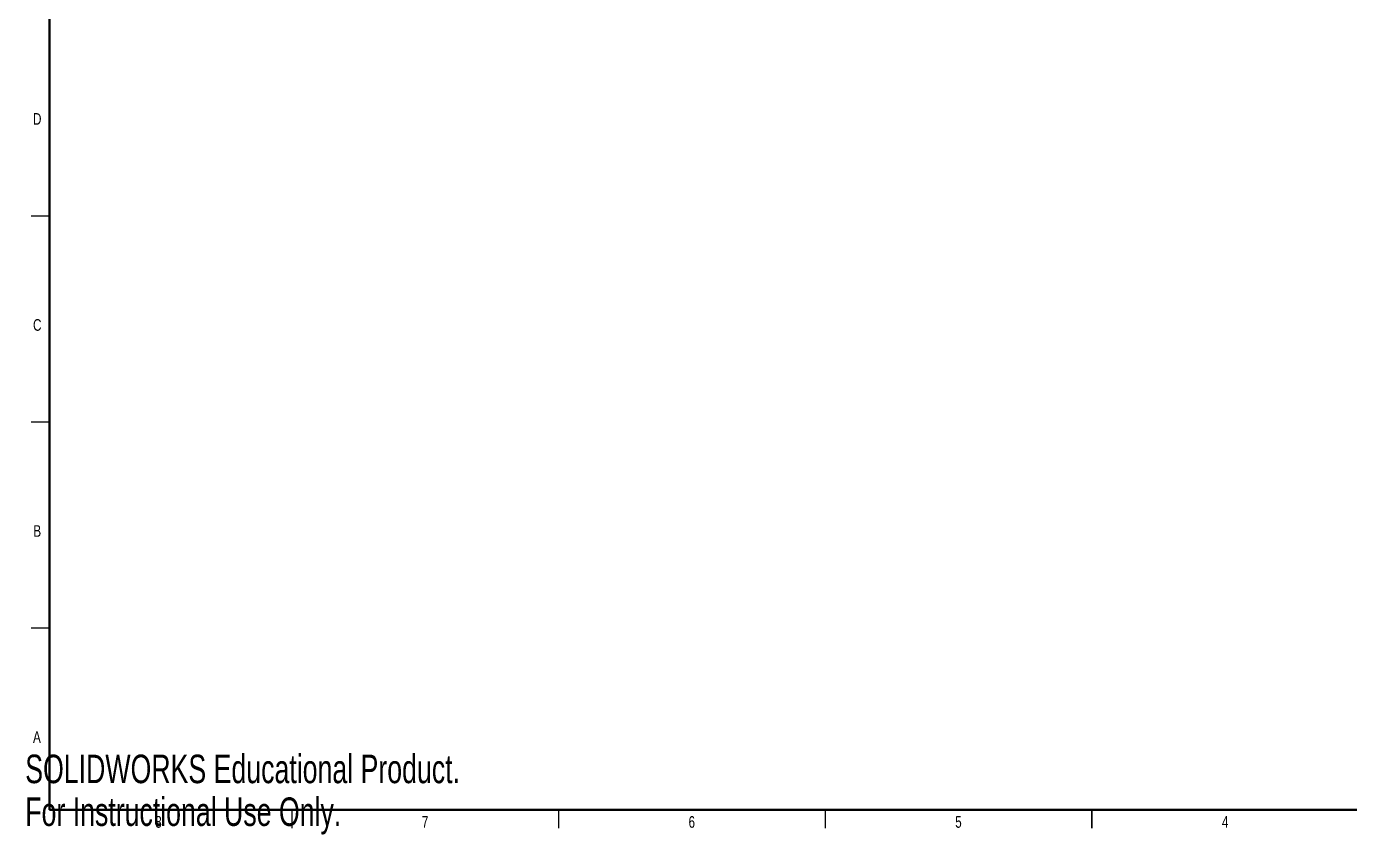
# Model space of a CAD drawing. Header units: millimetres. Extents: x 1 to 2218, y 0 to 860.
# Drawn here: x 1 to 694, y 0 to 423 of the extents above; entities that cross this region are included whole.
import ezdxf

# ---------------------------------------------------------------- set-up
doc = ezdxf.new("R2010")
doc.units = ezdxf.units.MM
doc.styles.add('SLDTEXTSTYLE0', font='TXT', dxfattribs={"width": 0.75})
doc.styles.add('SLDTEXTSTYLE3', font='TXT', dxfattribs={"width": 0.7})

msp = doc.modelspace()

# ---------------------------------------------------------------- linework, layer by layer
at = {"color": 7, "linetype": 'Continuous', "lineweight": 50}
for p, q in [((12.7, 12.7), (12.7, 850.9)), ((1104.9, 12.7), (12.7, 12.7))]:
    msp.add_line(p, q, dxfattribs=at)
at = {"color": 7, "linetype": 'Continuous', "lineweight": 25}
for p, q in [((12.7, 323.85), (3.17, 323.85)), ((12.7, 215.9), (3.17, 215.9)), ((12.7, 107.95), (3.17, 107.95)), ((139.7, 12.7), (139.7, 3.17)), ((279.4, 12.7), (279.4, 3.17)), ((419.1, 12.7), (419.1, 3.17)), ((558.8, 3.17), (558.8, 12.7)), ((558.8, 12.7), (558.8, 3.17))]:
    msp.add_line(p, q, dxfattribs=at)

# ---------------------------------------------------------------- texts
at = {"color": 7, "linetype": 'Continuous', "lineweight": 0, "char_height": 6.1, "attachment_point": 2, "style": 'SLDTEXTSTYLE0'}
for s, insert in [('D', (6.28, 377.8)), ('C', (6.29, 269.85)), ('B', (6.3, 161.9)), ('A', (6.11, 53.95)), ('8', (69.79, 9.46)), ('7', (209.49, 9.46)), ('6', (349.19, 9.46)), ('5', (488.89, 9.46)), ('4', (628.59, 9.46))]:
    msp.add_mtext(s, dxfattribs=dict(at, insert=insert))
at = {"color": 7, "linetype": 'Continuous', "char_height": 14.9403, "attachment_point": 1, "style": 'SLDTEXTSTYLE3'}
for s, insert in [('SOLIDWORKS Educational Product.', (0, 41.67)), ('For Instructional Use Only.', (0, 19.26))]:
    msp.add_mtext(s, dxfattribs=dict(at, insert=insert))

doc.saveas('drawing.dxf')
